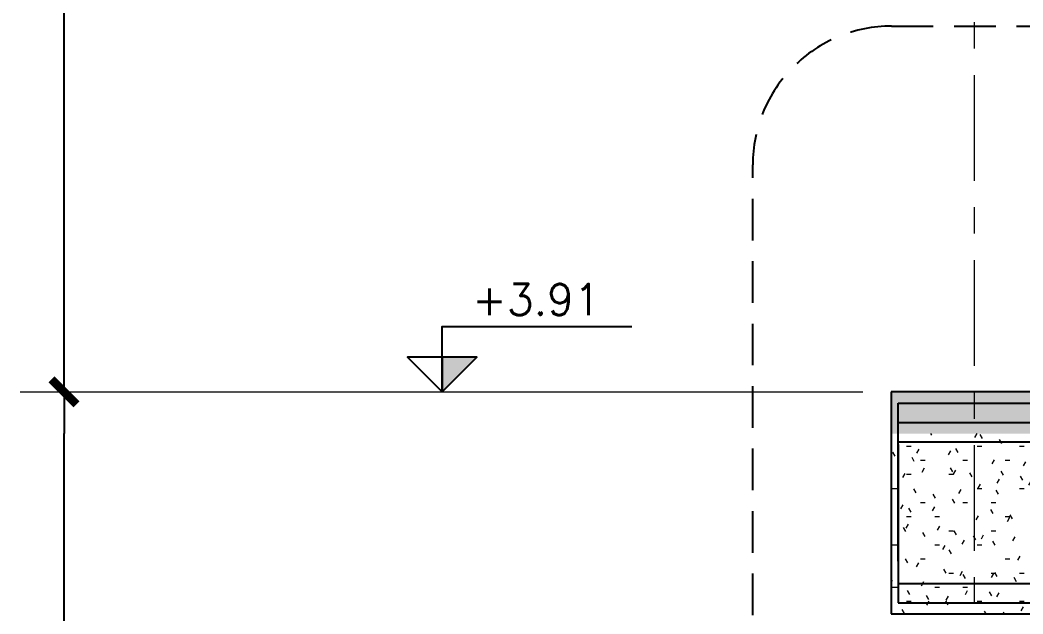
# Model space of a CAD drawing. Extents: x -58 to 5689, y 66 to 4123.
# Drawn here: x 179.5 to 540.6, y 2680.5 to 2894.5 of the extents above; entities that cross this region are included whole.
import ezdxf
from ezdxf.enums import TextEntityAlignment as Align
from ezdxf.xclip import XClip

# ---------------------------------------------------------------- set-up
doc = ezdxf.new("R2010")
doc.units = 0
doc.header["$LTSCALE"] = 30
doc.header["$MEASUREMENT"] = 0
doc.header["$XCLIPFRAME"] = 0
for name, pattern in [("EJEF-F'$0$DASHED", [0.75, 0.5, -0.25]), ("EJEF-F'$0$Grid Line", [2.2225, 1.27, -0.3175, 0.3175, -0.3175]), ("EJEF-F'$0$RLE-PROYECCION", [0.71438, 0.47625, -0.23813])]:
    doc.linetypes.add(name, pattern=pattern)
doc.layers.get('0').update_dxf_attribs({"linetype": 'CONTINUOUS'})
for name, color, linetype in [("EJEF-F'$0$CORTES", 5, 'CONTINUOUS'), ("EJEF-F'$0$RLA-COTAS1", 2, 'CONTINUOUS'), ("EJEF-F'$0$RLA-FE", 7, 'CONTINUOUS')]:
    doc.layers.add(name, color=color, linetype=linetype)
doc.layers.add("EJEF-F'$0$RLA-ACHURADO", color=30, linetype="EJEF-F'$0$RLE-PROYECCION", lineweight=15, transparency=0.7)
for name, color, linetype, lineweight in [("EJEF-F'$0$RLA-CONTORNO", 30, 'CONTINUOUS', 25), ("EJEF-F'$0$RLA-NIVEL-1", 1, 'CONTINUOUS', 9), ("EJEF-F'$0$RLE-EJES-AUXILIAR", 10, "EJEF-F'$0$Grid Line", 15)]:
    doc.layers.add(name, color=color, linetype=linetype, lineweight=lineweight)
doc.styles.add("EJEF-F'$0$RomanS", font='romans.shx', dxfattribs={"height": 11.25})
doc.dimstyles.new("EJEF-F'$0$ING-50", dxfattribs={"dimscale": 50, "dimtxt": 0.27, "dimasz": 0.3, "dimexe": 0, "dimexo": 0, "dimgap": 0.1, "dimtad": 1, "dimdec": 1, "dimzin": 12, "dimdsep": 46, "dimtxsty": "EJEF-F'$0$RomanS", "dimblk": "EJEF-F'$0$TICK1", "dimblk1": "EJEF-F'$0$TICK1", "dimblk2": "EJEF-F'$0$TICK1", "dimcen": 0.09, "dimclrd": 2, "dimclre": 1, "dimclrt": 3, "dimadec": 0, "dimazin": 0, "dimtfac": 1, "dimtdec": 0, "dimtix": 1, "dimtmove": 2, "dimatfit": 3, "dimldrblk": "EJEF-F'$0$TICK1", "dimfxl": 0, "dimfxlon": 1, "dimtolj": 1, "dimtzin": 0, "dimarcsym": 0})
pattern_1 = [(0, (66.859, -1983.472), (20.32, 5.08), [1.676, -13.564, 1.676, -13.564, -81.28]), (0, (66.859, -1983.472), (20.32, 5.08), [-30.48, 1.676, -28.804, 1.676, -13.564, -35.56]), (0, (66.859, -1983.472), (20.32, 5.08), [-76.2, 1.676, -8.484, 1.676, -23.724]), (120, (74.479, -1980.932), (-14.559409, 15.057636), [1.676, -13.564, 1.676, -13.564, -81.28]), (120, (74.479, -1980.932), (-14.559409, 15.057636), [-30.48, 1.676, -28.804, 1.676, -13.564, -35.56]), (120, (74.479, -1980.932), (-14.559409, 15.057636), [-76.2, 1.676, -8.484, 1.676, -23.724]), (240, (77.019, -1970.772), (-5.760591, -20.137636), [1.676, -13.564, 1.676, -13.564, -81.28]), (240, (77.019, -1970.772), (-5.760591, -20.137636), [-30.48, 1.676, -28.804, 1.676, -13.564, -35.56]), (240, (77.019, -1970.772), (-5.760591, -20.137636), [-76.2, 1.676, -8.484, 1.676, -23.724])]

# ---------------------------------------------------------------- blocks, each defined once
blk = doc.blocks.new("EJEF-F'$0$TICK1")
at = {"color": 2, "const_width": 0.2}
blk.add_lwpolyline([(-0.3, -0.3), (0.3, 0.3)], dxfattribs=at)
at = {"color": 2}
for points in [[(0, 0), (-1, 0)], [(0, 0), (1, 0)]]:
    blk.add_lwpolyline(points, dxfattribs=at)
blk = doc.blocks.new("EJEF-F'$0$DIMBLOCK14-EJE F-F_")
at = {"layer": "EJEF-F'$0$RLA-COTAS1", "color": 2, "lineweight": -2, "transparency": 16777216}
blk.add_line((-1944.65, 10), (-1944.65, 376), dxfattribs=at)
at = {"layer": "EJEF-F'$0$RLA-COTAS1", "color": 2, "lineweight": -2, "transparency": 16777216, "xscale": 15, "yscale": 15, "zscale": 15}
for p, rotation in [((-1944.65, 391), 90), ((-1944.65, -5), 270)]:
    blk.add_blockref("EJEF-F'$0$TICK1", p, dxfattribs=dict(at, rotation=rotation))
at = {"layer": "EJEF-F'$0$RLA-COTAS1", "color": 3, "transparency": 16777216, "insert": (-1955.27, 193), "char_height": 11.25, "attachment_point": 5, "rotation": 90, "style": "EJEF-F'$0$RomanS"}
blk.add_mtext('\\A1;396', dxfattribs=at)
blk = doc.blocks.new("EJEF-F'$0$DIMBLOCK15-EJE F-F_")
at = {"layer": "EJEF-F'$0$RLA-COTAS1", "color": 2, "lineweight": -2, "transparency": 16777216}
blk.add_line((-1944.65, 406), (-1944.65, 772), dxfattribs=at)
at = {"layer": "EJEF-F'$0$RLA-COTAS1", "color": 2, "lineweight": -2, "transparency": 16777216, "xscale": 15, "yscale": 15, "zscale": 15}
for p, rotation in [((-1944.65, 787), 90), ((-1944.65, 391), 270)]:
    blk.add_blockref("EJEF-F'$0$TICK1", p, dxfattribs=dict(at, rotation=rotation))
at = {"layer": "EJEF-F'$0$RLA-COTAS1", "color": 3, "transparency": 16777216, "insert": (-1955.27, 589), "char_height": 11.25, "attachment_point": 5, "rotation": 90, "style": "EJEF-F'$0$RomanS"}
blk.add_mtext('\\A1;396', dxfattribs=at)
blk = doc.blocks.new("EJEF-F'$0$nivel-el")
blk.add_hatch(color=1).paths.add_polyline_path([(0, 0), (12.5, 12.5), (0, 12.5)])
at = {"color": 3}
blk.add_lwpolyline([(0, 0), (12.5, 12.5), (-12.5, 12.5), (0, 0), (0, 23.61), (68.35, 23.61)], dxfattribs=at)
blk.add_lwpolyline([(0, 0), (12.5, 12.5), (0, 12.5), (0, 0)])
at = {"color": 3, "style": "EJEF-F'$0$RomanS", "flags": 4}
blk.add_attdef('%%P0.00', text='', height=11.25, dxfattribs=at).set_placement((33.96, 27.67), align=Align.CENTER)
blk = doc.blocks.new('*U166')
at = {"layer": "EJEF-F'$0$RLA-FE"}
for p, q in [((0, -50), (0, 0)), ((0, 0), (918.21, 0))]:
    blk.add_line(p, q, dxfattribs=at)
at = {"layer": "EJEF-F'$0$RLA-FE", "color": 3, "style": "EJEF-F'$0$RomanS", "flags": 8}
for tag, p in [('F=', (485.28, 9.32)), ('NUM', (499.69, 9.32))]:
    blk.add_attdef(tag, text='', height=11.25, dxfattribs=at).set_placement(p, align=Align.RIGHT)
at = {"layer": "EJEF-F'$0$RLA-FE", "color": 3, "style": "EJEF-F'$0$RomanS"}
for tag, p, flags in [('PHI', (503.58, 9.54), 14), ('DIAM', (513.44, 9.32), 12), ('MINUS', (535.46, 9.32), 13), ('MARK', (548.85, 9.32), 13), ('TEXTO_FE1', (552.15, 9.32), 8), ('TEXTO_FE2', (619.67, 9.34), 8), ('TIPO', (498.8, -75.78), 13), ('NVECES', (484.93, -94.72), 13), ('NUMFE', (488.86, -114.48), 13), ('CAPA', (497.06, -133.6), 13), ('DESPLAZA', (278.34, -151.59), 13), ('ESPACIO', (284.39, -169.95), 13), ('CANT', (298.23, -188.75), 13)]:
    blk.add_attdef(tag, p, '', height=11.25, dxfattribs=dict(at, flags=flags))
blk = doc.blocks.new('*U168')
at = {"layer": "EJEF-F'$0$RLA-FE"}
for p, q in [((0, -50), (0, 0)), ((0, 0), (718.21, 0))]:
    blk.add_line(p, q, dxfattribs=at)
at = {"layer": "EJEF-F'$0$RLA-FE", "color": 3, "style": "EJEF-F'$0$RomanS", "flags": 8}
for tag, p in [('F=', (138.18, 36.32)), ('NUM', (152.59, 36.32))]:
    blk.add_attdef(tag, text='', height=11.25, dxfattribs=at).set_placement(p, align=Align.RIGHT)
at = {"layer": "EJEF-F'$0$RLA-FE", "color": 3, "style": "EJEF-F'$0$RomanS"}
for tag, p, flags in [('PHI', (156.49, 36.54), 14), ('DIAM', (166.34, 36.32), 12), ('MINUS', (188.36, 36.32), 13), ('MARK', (201.75, 36.32), 13), ('TEXTO_FE1', (205.05, 36.32), 8), ('TEXTO_FE2', (272.57, 36.34), 8), ('TIPO', (398.8, -75.78), 13), ('NVECES', (384.93, -94.72), 13), ('NUMFE', (388.86, -114.48), 13), ('CAPA', (397.06, -133.6), 13), ('DESPLAZA', (278.34, -151.59), 13), ('ESPACIO', (284.39, -169.95), 13), ('CANT', (298.23, -188.75), 13)]:
    blk.add_attdef(tag, p, '', height=11.25, dxfattribs=dict(at, flags=flags))
blk = doc.blocks.new('*U167')
at = {"layer": "EJEF-F'$0$RLA-FE"}
for p, q in [((0, -40), (0, 0)), ((0, 0), (628.21, 0))]:
    blk.add_line(p, q, dxfattribs=at)
at = {"layer": "EJEF-F'$0$RLA-FE", "color": 3, "style": "EJEF-F'$0$RomanS", "flags": 8}
for tag, p in [('F=', (100.76, 66.32)), ('NUM', (115.17, 66.32))]:
    blk.add_attdef(tag, text='', height=11.25, dxfattribs=at).set_placement(p, align=Align.RIGHT)
at = {"layer": "EJEF-F'$0$RLA-FE", "color": 3, "style": "EJEF-F'$0$RomanS"}
for tag, p, flags in [('PHI', (119.06, 66.54), 14), ('DIAM', (128.92, 66.32), 12), ('MINUS', (150.94, 66.32), 13), ('MARK', (164.33, 66.32), 13), ('TEXTO_FE1', (167.63, 66.32), 8), ('TEXTO_FE2', (235.15, 66.34), 8), ('TIPO', (353.8, -75.78), 13), ('NVECES', (339.93, -94.72), 13), ('NUMFE', (343.86, -114.48), 13), ('CAPA', (352.06, -133.6), 13), ('DESPLAZA', (278.34, -151.59), 13), ('ESPACIO', (284.39, -169.95), 13), ('CANT', (298.23, -188.75), 13)]:
    blk.add_attdef(tag, p, '', height=11.25, dxfattribs=dict(at, flags=flags))
blk = doc.blocks.new('*U163')
at = {"layer": "EJEF-F'$0$RLA-FE"}
for p, q in [((0, 50), (0, 0)), ((0, 0), (868.21, 0))]:
    blk.add_line(p, q, dxfattribs=at)
at = {"layer": "EJEF-F'$0$RLA-FE", "color": 3, "style": "EJEF-F'$0$RomanS", "flags": 8}
for tag, p in [('F=', (476.79, -19.89)), ('NUM', (491.2, -19.89))]:
    blk.add_attdef(tag, text='', height=11.25, dxfattribs=at).set_placement(p, align=Align.RIGHT)
at = {"layer": "EJEF-F'$0$RLA-FE", "color": 3, "style": "EJEF-F'$0$RomanS"}
for tag, p, flags in [('PHI', (495.1, -19.68), 12), ('DIAM', (504.95, -19.89), 12), ('MINUS', (526.97, -19.89), 13), ('MARK', (540.36, -19.89), 13), ('TEXTO_FE1', (543.66, -19.89), 8), ('TEXTO_FE2', (611.19, -19.88), 8), ('TIPO', (473.8, -57.92), 13), ('NVECES', (459.93, -76.86), 13), ('NUMFE', (463.86, -96.62), 13), ('CAPA', (472.06, -115.74), 13), ('DESPLAZA', (277.18, -134.17), 13), ('ESPACIO', (283.22, -152.53), 13), ('CANT', (297.06, -171.33), 13)]:
    blk.add_attdef(tag, p, '', height=11.25, dxfattribs=dict(at, flags=flags))
blk = doc.blocks.new('*U165')
at = {"layer": "EJEF-F'$0$RLA-FE"}
for p, q in [((0, 50), (0, 0)), ((0, 0), (668.21, 0))]:
    blk.add_line(p, q, dxfattribs=at)
at = {"layer": "EJEF-F'$0$RLA-FE", "color": 3, "style": "EJEF-F'$0$RomanS", "flags": 8}
for tag, p in [('F=', (192.44, -47.89)), ('NUM', (206.85, -47.89))]:
    blk.add_attdef(tag, text='', height=11.25, dxfattribs=at).set_placement(p, align=Align.RIGHT)
at = {"layer": "EJEF-F'$0$RLA-FE", "color": 3, "style": "EJEF-F'$0$RomanS"}
for tag, p, flags in [('PHI', (210.75, -47.68), 12), ('DIAM', (220.6, -47.89), 12), ('MINUS', (242.62, -47.89), 13), ('MARK', (256.02, -47.89), 13), ('TEXTO_FE1', (259.32, -47.89), 8), ('TIPO', (373.8, -57.92), 13), ('TEXTO_FE2', (189.02, -66.06), 8), ('NVECES', (359.93, -76.86), 13), ('NUMFE', (363.86, -96.62), 13), ('CAPA', (372.06, -115.74), 13), ('DESPLAZA', (277.18, -134.17), 13), ('ESPACIO', (283.22, -152.53), 13), ('CANT', (297.06, -171.33), 13)]:
    blk.add_attdef(tag, p, '', height=11.25, dxfattribs=dict(at, flags=flags))
blk = doc.blocks.new("EJEF-F'")
at = {"layer": "EJEF-F'$0$RLA-ACHURADO"}
h = blk.add_hatch(dxfattribs=at)
h.set_pattern_fill('SAND - DENSE', color=256, style=0, pattern_type=2)
h.set_pattern_definition(pattern_1)
h.paths.add_polyline_path([(525.18, 376), (525.18, 391), (-1646.82, 391), (-1646.82, 376), (-75.25, 376)], flags=0)
h = blk.add_hatch(dxfattribs=at)
h.set_pattern_fill('SAND - DENSE', color=256, style=0, pattern_type=2)
h.set_pattern_definition(pattern_1)
h.paths.add_polyline_path([(-1586.82, 311), (-1586.82, 376), (-1646.82, 376), (-1646.82, 311), (-1598.36, 311)], flags=0)
at = {"layer": "EJEF-F'$0$CORTES", "color": 1, "linetype": "EJEF-F'$0$DASHED"}
blk.add_lwpolyline([(-1646.67, 522.8), (-1146.48, 522.8, -0.414214), (-1096.48, 472.8), (-1096.48, -139.42, -0.414214), (-1146.48, -189.42), (-1646.67, -189.42, -0.414214), (-1696.67, -139.42), (-1696.67, 472.8, -0.414214)], format="xyb", close=True, dxfattribs=at)
at = {"layer": "EJEF-F'$0$RLA-CONTORNO"}
for p, q in [((525.18, 391), (-1646.82, 391)), ((-1646.82, 391), (-1646.82, 376)), ((-1646.82, 376), (-1646.82, 311)), ((-1646.82, 311), (-1586.82, 311))]:
    blk.add_line(p, q, dxfattribs=at)
at = {"layer": "EJEF-F'$0$RLA-NIVEL-1"}
blk.add_line((-1960.49, 391), (-1657.07, 391), dxfattribs=at)
at = {"layer": "EJEF-F'$0$RLE-EJES-AUXILIAR"}
blk.add_line((-1616.82, -133), (-1616.82, 1437), dxfattribs=at)
ref = blk.add_blockref("EJEF-F'$0$nivel-el", (-1808.54, 391))
ref.add_attrib('%%P0.00', '+3.91', dxfattribs={"color": 3, "height": 11.25, "style": "EJEF-F'$0$RomanS"}).set_placement((-1774.58, 418.67), align=Align.CENTER)
at = {"layer": "EJEF-F'$0$RLA-FE"}
for name, p in [('*U167', (-1644.32, 373)), ('*U168', (-1644.32, 380)), ('*U166', (-1644.32, 387)), ('*U165', (-1644.32, 322)), ('*U163', (-1644.32, 315))]:
    blk.add_blockref(name, p, dxfattribs=at)
at = {"layer": "EJEF-F'$0$RLA-COTAS1"}
for base, p1, p2, picture, middle in [((-1944.65, 787), (-1949.65, 391), (-1949.65, 787), "EJEF-F'$0$DIMBLOCK15-EJE F-F_", (-1955.27, 589)), ((-1944.65, 391), (-1949.65, -5), (-1949.65, 391), "EJEF-F'$0$DIMBLOCK14-EJE F-F_", (-1955.27, 193))]:
    dim = blk.add_linear_dim(base=base, p1=p1, p2=p2, angle=90, dimstyle="EJEF-F'$0$ING-50", override={"dimexe": 0, "dimexo": 0, "dimdec": 1, "dimfxl": 0, "dimfxlon": 1}, dxfattribs=at)
    dim.commit()
    dim.dimension.update_dxf_attribs({"geometry": picture, "text_midpoint": middle})

msp = doc.modelspace()

# ---------------------------------------------------------------- block references
ref = msp.add_blockref("EJEF-F'", (2139.98, 2369.47))
XClip(ref).set_block_clipping_path([(-2004.783703171, -1263.5272463381), (2026.7450959108, 1590.6902151833)])

doc.saveas('drawing.dxf')
